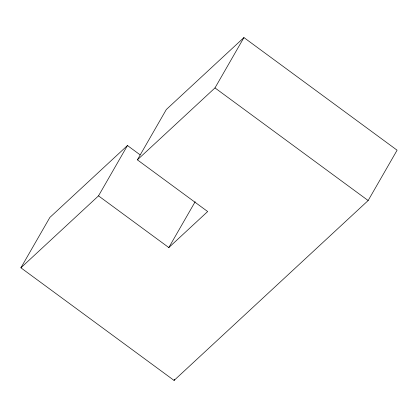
<?xml version="1.0" encoding="UTF-8"?>
<svg xmlns="http://www.w3.org/2000/svg" width="418" height="418" viewBox="0 0 418 418"><rect width="100%" height="100%" fill="white"/><g stroke="black" fill="none" stroke-linecap="round" stroke-linejoin="round"><path stroke-width="0.63" d="M20.9 267.802L98.507 195.87L168.809 247.56L207.673 211.539L137.376 159.848L166.322 109.511L243.929 37.578L397.1 150.198L368.154 200.535L174.071 380.422L20.9 267.802L49.846 217.464L127.459 145.532L140.046 154.791M98.507 195.87L127.459 145.532M137.376 159.848L214.983 87.916L243.929 37.578M168.809 247.56L195.154 201.748M174.071 380.422L174.719 379.293M214.983 87.916L368.154 200.535"/></g></svg>
